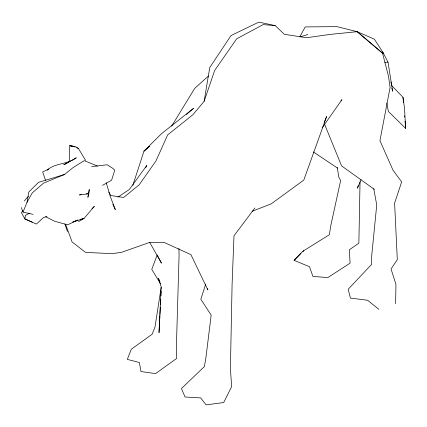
<?xml version="1.0" encoding="UTF-8"?>
<svg xmlns="http://www.w3.org/2000/svg" width="427" height="427" viewBox="0 0 427 427"><rect width="100%" height="100%" fill="white"/><g stroke="black" fill="none" stroke-linecap="round" stroke-linejoin="round"><path stroke-width="0.64" d="M395.615 303.688L395.957 284.334L391.041 269.01L397.307 259.627L394.607 203.108L401.663 181.923L393.027 170.261L379.945 140.675L390.097 87.407L388.426 75.974L382.544 53.242L357.223 31.689L336.876 26.629L305.188 26.922L299.877 36.727M360.046 181.726L358.861 243.193L349.318 249.784L350.087 263.171L327.829 277.555L312.932 276.445L309.447 266.667L294.096 260.369L301.382 252.64L303.794 250.67L329.361 234.738L330.679 226.171L340.629 180.578L338.819 177.109L337.255 167.4M159.906 315.601L159.015 332.702L161.176 286.811L158.422 278.287L159.954 281.82M159.976 314.288L160.355 307.05M160.488 304.419L160.765 299.156M160.936 295.868L161.176 291.267M161.182 287.296L155.017 326.943L152.129 334.25L131.319 349.217L127.31 359.385L139.378 362.518L140.947 371.549L155.588 373.609L176.538 358.52L176.57 340.463L179.084 255.106L178.908 248.439M108.773 192.097L110.774 195.507L123.638 197.477L139.122 184.886L155.946 161L167.635 134.927L193.036 114.596L204.143 101.29L209.737 67.578L231.023 35.532L258.826 22.135L275.153 25.593L284.355 34.283L306.533 37.736L330.039 34.411L357.223 31.689L374.378 39.188L382.725 52.025L388.015 62.161L392.632 91.229L391.821 88.015M88.341 194.696L87.887 197.306L88.821 193.746L89.243 189.481L88.565 193.394M33.103 214.359L23.021 212.086L27.029 202.313L28.839 191.979L38.467 182.372L64.514 174.488L72.948 167.688L84.258 160.643L96.374 165.591L97.383 166.333M358.184 185.67L357.479 188.206L361.061 179.698M205.691 284.158L200.823 299.268L211.173 315.089L205.846 358.248L204.373 366.574L181.443 388.543L185.019 396.993L200.658 397.9L206.086 404.865L223.7 402.549L231.647 386.606L230.404 368.709L232.101 283.976L233.991 235.789L254.898 207.96M132.877 185.222L143.979 151.121L161.566 133.63L193.495 108.394L186.492 114.436M204.143 101.29L214.685 70.434L236.686 38.804L263.128 24.617L275.153 25.593M324.226 122.394L326.639 116.486L303.784 180.103L271.246 203.828L252.143 211.296M145.676 167.827L146.808 165.446L129.274 189.551L117.873 197.183M27.029 202.313L32.265 192.897L43.602 183.103L64.514 174.488M22.828 210.516L21.499 212.785L24.947 218.96L36.396 224.068L43.538 217.535L46.959 216.558M171.654 126.173L194.696 88.389L208.429 76.022M322.198 127.758L341.958 99.71L340.842 100.42M24.339 200.962L28.315 196.404M294.096 260.369L301.024 253.441M302.871 251.594L303.794 250.67M91.949 208.659L94.346 206.342L84.039 218.464L78.52 221.629M149.418 146.221L143.979 151.121L149.482 146.376M102.581 185.334L111.602 180.21L114.724 170.202L112.488 168.163L107.102 164.774L91.629 166.583M29.42 213.297L25.358 215.379L24.947 218.96L32.292 222.205M48.331 169.54L47.146 170.085C55.377 162.746 67.744 164.576 76.316 157.744L63.794 164.843L69.425 161.641L69.75 145.676L72.75 145.97L75.013 146.979M48.918 169.017L42.625 171.916L45.561 180.386M300.298 36.861L307.872 34.48M81.119 194.45L79.379 194.963L88.821 193.746L86.174 193.826M80.287 219.409L84.039 218.464L72.793 222.013L77.783 220.038L67.621 224.832L54.41 221.181L45.625 216.644M384.812 62.321L388.015 62.161M72.841 146.68L69.75 145.676L76.38 147.037L78.403 148.484L85.576 160.322M76.705 147.731L78.403 148.484M313.386 151.916L337.56 168.126M374.308 189.337L341.579 165.889L324.504 124.06M378.866 309.308L367.626 300.256L350.434 298.094L348.17 289.298L371.693 264.27L371.682 255.949L376.737 204.965L373.753 188.761M357.223 31.689L382.213 52.804M390.86 81.947L391.901 85.763L402.997 97.303L404.55 108.527L405.65 128.383L388.34 111.431L386.814 102.982M160.477 283.693L151.756 269.357L157.195 254.994L161.454 263.107L149.706 242.429M112.824 204.245L115.327 209.652L110.374 196.655L106.211 182.719M21.35 207.575L23.021 212.086M65.534 224.154L72.083 241.938L85.517 252.389L112.178 253.67L121.594 252.309L149.84 242.339L163.829 242.301L190.938 254.652L207.864 289.901L207.607 288.631M64.899 223.967L67.429 231.551M383.072 53.295L382.725 52.025L383.051 53.311M402.997 97.303L403.446 102.592M404.577 115.818L404.689 117.137M405.031 121.108L405.65 128.383"/></g></svg>
